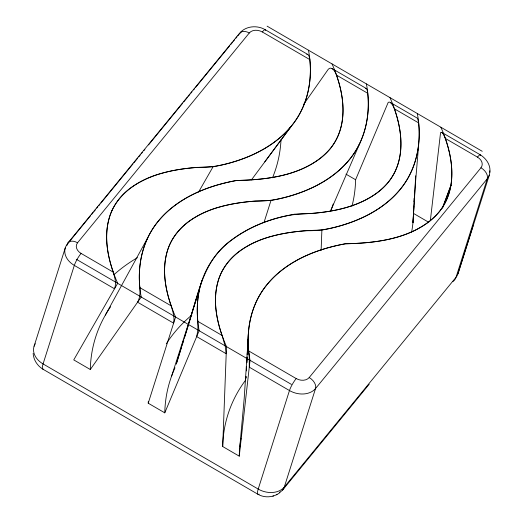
<?xml version="1.0" encoding="UTF-8"?>
<svg xmlns="http://www.w3.org/2000/svg" width="523" height="523" viewBox="0 0 523 523"><rect width="100%" height="100%" fill="white"/><g stroke="black" fill="none" stroke-linecap="round" stroke-linejoin="round"><path stroke-width="0.78" d="M489.829 172.302C490.894 165.091 486.161 158.436 480.271 154.808L441.713 132.339L440.575 132.502L430.337 220.673M440.863 127.226C452.715 153.585 458.71 187.92 438.954 212.142C415.916 238.377 378.397 243.045 345.455 243.777C316.252 249.072 286.663 260.977 267.26 284.316C249.844 305.21 244.927 334.073 250.046 360.327L239.246 456.161L222.7 446.531L226.479 346.625C217.444 325.581 211.423 301.425 218.758 278.955C225.858 258.172 245.254 244.62 265.436 238.122C278.7 233.918 292.488 231.728 306.341 230.656C319.337 231.14 332.04 228.466 344.389 224.615C361.06 219.32 377.07 211.37 390.263 199.753A141.478 105.96 17.6 0 0 408.175 177.748C417.537 161.195 420.597 141.694 418.648 122.912L417.642 118.348L390.151 102.345L389.092 102.063L388.184 102.449L355.601 179.742A200.982 150.526 17.6 0 1 351.966 206.212M321.122 250.367L321.887 230.074C351.09 224.779 380.679 212.868 400.088 189.535C417.498 168.641 422.414 139.772 417.302 113.517M411.634 232.016A200.982 150.526 17.6 0 0 413.516 213.43L413.791 206.186M413.961 201.839L414.098 198.21M245.98 378.064L246.072 376.442L245.98 378.07M246.379 370.761L246.601 366.708M246.823 362.655L247.137 356.974M247.268 354.542L248.641 329.392M246.379 370.846L246.601 366.826M246.823 362.812L247.131 357.189M247.261 354.777L248.105 339.519L244.202 398.356L239.815 446.858M415.713 175.793L412.954 222.733L415.439 183.174L418.701 144.459M389.962 97.618C401.814 123.977 407.803 158.312 388.053 182.534C368.865 204.826 338.126 211.357 310.1 213.587C281.845 213.528 253.707 223.681 231.048 240.403C203.911 259.539 198.04 293.959 188.908 323.436M176.303 363.943L183.743 339.747M184.22 338.185L201.976 280.439M176.31 363.943L181.396 347.586M182.122 345.245L183.821 339.793M184.305 338.237L188.424 324.992M65.329 247.706L34.08 346.226M458.03 273.673L473.125 225.714M66.826 245.679L67.317 244.13L90.597 215.692M171.655 375.952L199.322 289.938C196.511 303.36 196.753 317.252 199.139 330.719L164.778 412.843L148.225 403.213L175.571 317.01C166.536 295.972 160.515 271.816 167.85 249.347C174.95 228.564 194.347 215.012 214.528 208.507C227.799 204.303 241.58 202.113 255.433 201.041C268.43 201.532 281.132 198.858 293.481 195.007C310.159 189.712 326.162 181.762 339.362 170.145A141.478 105.96 17.6 0 0 357.274 148.14C366.63 131.587 369.689 112.079 367.747 93.297C367.584 91.597 366.969 87.655 365.302 88.446M264.148 222.014L270.986 200.459C300.182 195.164 329.771 183.259 349.181 159.92C366.59 139.033 371.507 110.163 366.394 83.909M458.39 272.287L489.28 175.153M111.994 210.494C103.247 230.074 106.365 252.504 113.23 272.143C114.812 277.419 116.636 283.433 114.517 288.788L74.325 265.409A19.495 14.605 17.6 0 1 67.317 244.13A9.747 6.191 39.3 0 1 77.541 242.783L249.281 32.995A9.689 7.257 17.6 0 1 262.317 31.995M442.53 208.004L451.061 185.083L442.451 207.925M332.04 63.924C343.892 90.283 349.88 124.618 330.131 148.839C307.093 175.074 269.567 179.742 236.625 180.474C207.422 185.77 177.84 197.674 158.43 221.013C141.02 241.907 136.104 270.77 141.217 297.025L90.302 369.519L73.756 359.896L117.649 283.316C108.614 262.278 102.593 238.122 109.928 215.653C117.028 194.87 136.425 181.318 156.606 174.813C169.877 170.616 183.658 168.426 197.511 167.353C210.514 167.837 223.21 165.163 235.559 161.313C252.236 156.017 268.24 148.068 281.439 136.451A141.478 105.96 17.6 0 0 299.352 114.445C308.707 97.893 311.773 78.391 309.825 59.602L309.753 59.034M330.418 211.403L359.824 143.263M105.345 315.101L147.78 237.671M198.563 192.065L213.064 166.765C242.26 161.476 271.849 149.565 291.259 126.226C308.668 105.339 313.584 76.469 308.472 50.215M303.497 104.567L328.398 69.101C331.928 65.617 335.563 72.122 336.459 75.096C343.323 94.741 346.442 117.172 337.695 136.751A94.748 70.965 17.6 0 1 319.815 158.776C295.979 176.225 265.364 179.905 236.625 180.474C211.92 184.992 187.332 194.007 168.249 210.789A141.478 105.96 17.6 0 0 150.336 232.794C140.981 249.347 137.915 268.855 139.863 287.637C140.19 292.527 140.118 297.855 137.582 302.202L173.616 323.168C174.78 317.337 172.865 311.375 171.152 305.837C164.287 286.192 161.169 263.762 169.916 244.182A94.748 70.965 17.6 0 1 187.796 222.157C211.632 204.709 242.247 201.028 270.986 200.459M251.432 179.899L291.259 126.226L264.769 161.875M239.547 33.295L67.807 243.09M91.63 214.43L93.179 212.534M94.218 211.266L95.251 210.004M96.801 208.108L97.834 206.846M98.873 205.578L99.906 204.316M100.939 203.055L133.012 163.876M134.045 162.614L137.667 158.188M138.7 156.926L140.256 155.03M141.288 153.769L142.321 152.5M143.877 150.604L144.91 149.343M148.532 144.917L182.671 103.214M183.704 101.952L187.326 97.526M188.358 96.265L189.914 94.369M190.947 93.101L191.98 91.839M193.536 89.943L194.569 88.681M195.602 87.413L229.747 45.71M230.78 44.448L232.33 42.553M233.363 41.284L234.402 40.023M235.951 38.127L236.984 36.865M238.024 35.597L239.057 34.335A9.747 6.191 39.3 0 1 249.281 32.995M296.201 378.547A9.689 7.257 17.6 0 0 309.204 377.541L480.97 167.765A9.747 6.191 39.3 0 1 487.292 178.735L456.043 277.255A19.495 12.382 39.3 0 1 452.709 281.642M282.59 490.064L369.186 384.228M240.358 32.406C246.595 25.81 257.479 25.15 265.128 29.661L307.864 54.484L309.021 56.138L309.74 58.942M33.145 353.378C33.518 359.87 37.342 365.78 42.847 369.146L257.983 494.287C264.893 498.327 273.934 497.412 280.132 492.457M272.875 496.17L273.555 495.902M276.399 494.751L277.007 494.51M306.733 54.294L307.864 54.484M213.064 166.765C184.325 167.334 153.71 171.021 129.874 188.463A94.748 70.965 17.6 0 0 111.994 210.494M321.887 230.074C293.155 230.636 262.539 234.324 238.697 251.772A94.748 70.965 17.6 0 0 220.824 273.797C212.077 293.377 215.195 315.807 222.053 335.446L222.262 336.034M366.198 88.426L332.079 68.572M267.096 26.15L482.239 151.297M309.825 59.602L262.33 31.975A9.747 1.844 -59.8 0 1 265.527 30.452M336.459 75.096L367.747 93.297M390.387 102.488L392.531 104.881L394.381 108.791L418.648 122.912M444.955 137.51L445.289 138.405L477.466 157.122A9.689 7.257 17.6 0 1 480.944 167.746M345.945 174.126L355.601 179.742M413.516 213.43L428.69 222.255M77.567 242.796A9.689 7.257 17.6 0 0 81.065 253.407L113.23 272.143M139.863 287.637L171.152 305.837M394.381 108.791C401.246 128.429 404.364 150.859 395.617 170.439A94.748 70.965 17.6 0 1 377.737 192.471C353.901 209.913 323.286 213.6 294.547 214.169C269.842 218.686 245.254 227.695 226.171 244.483A141.478 105.96 17.6 0 0 208.259 266.488C198.903 283.041 195.837 302.542 197.786 321.331L222.053 335.446M76.28 259.251L291.416 384.398M441.843 132.424L443.38 134.234L444.916 137.399M222.34 336.269L225.263 346.481L226.211 353.757L196.681 336.583L197.916 330.17L197.786 321.331M445.289 138.405C452.153 158.044 455.272 180.474 446.518 200.054A94.748 70.965 17.6 0 1 428.644 222.079C404.802 239.527 374.187 243.215 345.455 243.777C320.749 248.294 296.155 257.309 277.079 274.091A141.478 105.96 17.6 0 0 259.166 296.103C249.811 312.649 246.745 332.157 248.693 350.94L296.188 378.567A9.747 1.844 -59.8 0 0 289.461 390.55L258.212 489.07A19.495 3.694 -59.8 0 0 259.153 494.157M248.804 352.064L248.902 353.084M248.922 353.319L248.974 353.934M248.994 354.182L249.04 354.699M249.059 354.96L249.098 355.49M249.157 356.307L249.249 357.706M249.268 357.987L249.275 367.172L289.461 390.55A19.495 14.605 17.6 0 0 315.552 388.524L487.292 178.735A19.495 14.605 17.6 0 0 489.816 170.786M239.246 456.161A200.982 150.526 17.6 0 1 240.998 438.339M222.7 446.531A200.982 150.526 17.6 0 1 245.673 380.044M458.573 270.822A19.495 14.605 17.6 0 1 456.043 277.255L284.303 487.044A19.495 12.382 39.3 0 1 279.465 492.215M309.23 377.554A9.747 6.191 39.3 0 1 315.552 388.524L284.303 487.044A19.495 14.605 17.6 0 1 258.212 489.07L43.069 363.93A19.495 14.605 17.6 0 1 35.276 343.735M43.612 369.166A19.495 3.694 -59.8 0 1 43.069 363.93L74.325 265.409A9.747 1.844 -59.8 0 1 81.045 253.426M113.831 274.791A200.982 150.526 17.6 0 1 137.425 257.689M281.021 139.536A200.982 150.526 17.6 0 1 272.503 177.787M90.302 369.519A200.982 150.526 17.6 0 1 110.601 306.766M148.225 403.213A200.982 150.526 17.6 0 1 148.271 401.625M166.294 343.801A200.982 150.526 17.6 0 1 191.849 315.042M333.216 203.996A200.982 150.526 17.6 0 1 330.425 211.482M164.778 412.843A200.982 150.526 17.6 0 1 175.009 367.793M239.979 33.328A19.495 14.605 17.6 0 1 241.07 32.374M477.466 157.122A9.747 1.844 -59.8 0 1 480.67 155.593"/></g></svg>
